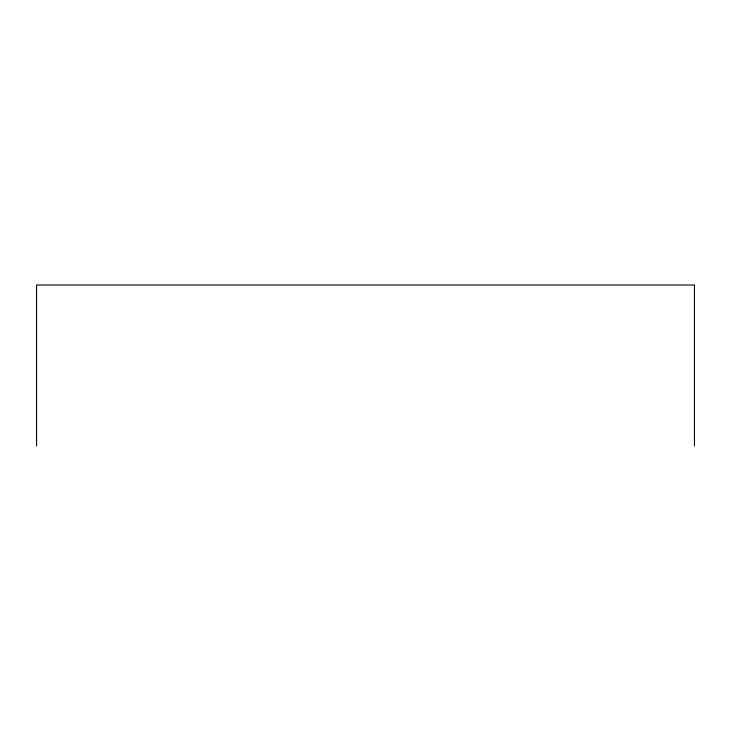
<?xml version="1.0" encoding="UTF-8"?>
<svg xmlns="http://www.w3.org/2000/svg" width="731" height="731" viewBox="0 0 731 731"><rect width="100%" height="100%" fill="white"/><g stroke="black" fill="none" stroke-linecap="round" stroke-linejoin="round"><path stroke-width="1.1" d="M694.45 445.983L694.45 285.017L36.55 285.017L36.55 445.983"/></g></svg>
